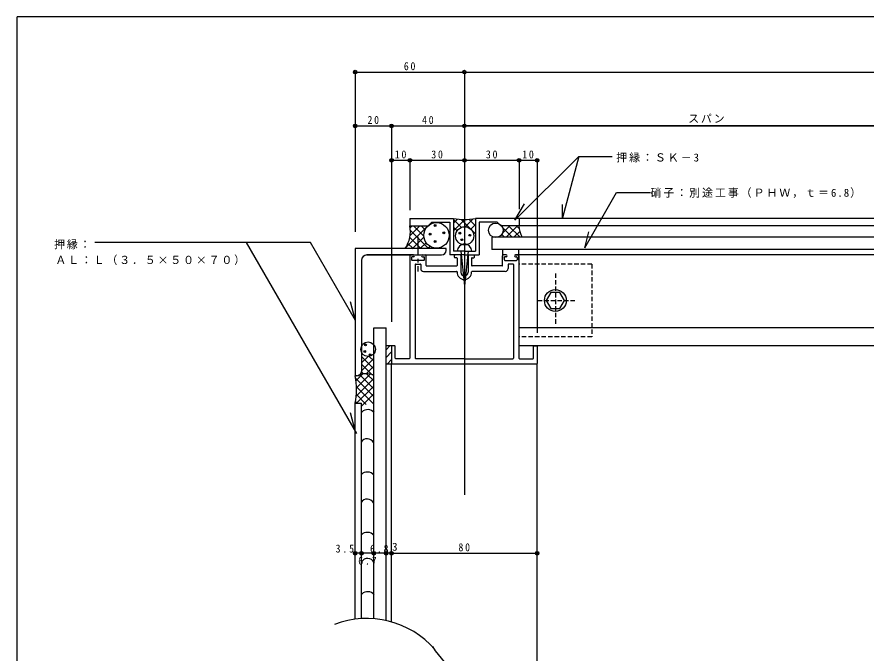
# Model space of a CAD drawing. Units: millimetres at full size, sheet at 1:2. Extents: x -5557 to 568, y -5180 to 402.
# Drawn here: x -550 to -82.9, y 52.4 to 402 of the extents above; entities that cross this region are included whole.
import ezdxf
from ezdxf.enums import TextEntityAlignment as Align

# ---------------------------------------------------------------- set-up
doc = ezdxf.new("R2010")
doc.units = ezdxf.units.MM
doc.header["$LTSCALE"] = 2
doc.header["$PDMODE"] = 32
doc.header["$PDSIZE"] = 1
doc.linetypes.add('CHAIN1', pattern=[8, 5, -1, 1, -1])
doc.linetypes.add('DASHED1', pattern=[1.8, 1.2, -0.6])
doc.layers.add('0-0', color=134, linetype='Continuous')
doc.layers.add('1-0', color=5, linetype='Continuous')
doc.styles.add('ＭＳ ゴシック', font='')
doc.styles.get('ＭＳ ゴシック').set_extended_font_data('MS Gothic')

msp = doc.modelspace()

# ---------------------------------------------------------------- linework, layer by layer
at = {"layer": '0-0'}
for p, q in [((568, 402), (-550, 402)), ((-550, 402), (-550, -396))]:
    msp.add_line(p, q, dxfattribs=at)
at = {"layer": '1-0', "color": 4}
for p, q in [((-364.192, 371.713), (-304.181, 371.713)), ((-364.192, 371.713), (-364.192, 283.874)), ((-304.181, 371.713), (153.725, 371.713)), ((-304.181, 371.713), (-304.181, 326.594)), ((-304.181, 371.713), (-304.181, 310.258)), ((-304.175, 359.282), (-304.175, 139.395)), ((-364.192, 342.152), (-344.181, 342.152)), ((-364.192, 342.152), (-364.192, 310.258)), ((-344.181, 342.152), (-304.181, 342.152)), ((-344.181, 342.152), (-344.181, 310.258)), ((-344.181, 342.152), (-344.181, 234.402)), ((-304.181, 342.152), (-4.181, 342.152)), ((-304.181, 342.152), (-304.181, 319.593)), ((-304.181, 342.152), (-304.181, 310.258)), ((-344.181, 323.213), (-334.105, 323.213)), ((-344.181, 323.213), (-344.181, 307.12)), ((-334.105, 323.213), (-304.105, 323.213)), ((-334.105, 323.213), (-334.105, 295.835)), ((-304.105, 323.213), (-304.105, 307.12)), ((-304.105, 323.213), (-274.105, 323.213)), ((-274.105, 323.213), (-264.175, 323.213)), ((-274.105, 323.213), (-274.105, 296.305)), ((-264.175, 323.213), (-264.175, 228.385)), ((-364.186, 107.267), (-364.186, 135.941)), ((-360.686, 107.267), (-360.686, 135.941)), ((-353.986, 107.267), (-353.986, 135.941)), ((-347.186, 107.267), (-347.186, 135.941)), ((-344.186, 107.267), (-344.186, 135.941)), ((-344.186, 107.267), (-344.186, 135.941)), ((-264.186, 107.267), (-264.186, 135.941)), ((-360.686, 107.267), (-364.186, 107.267)), ((-353.986, 107.267), (-360.686, 107.267)), ((-347.186, 107.267), (-353.986, 107.267)), ((-344.186, 107.267), (-347.186, 107.267)), ((-344.186, 107.267), (-264.186, 107.267))]:
    msp.add_line(p, q, dxfattribs=at)
at = {"layer": '1-0', "color": 7}
for p, q in [((-241.287, 325.367), (-222.884, 325.367)), ((-276.422, 290.231), (-271.205, 299.267)), ((-307.925, 290.932), (-310.105, 288.751)), ((-303.9, 290.714), (-310.105, 284.509)), ((-310.105, 290.646), (-305.814, 286.354)), ((-305.983, 290.766), (-298.105, 282.888)), ((-299.313, 291.058), (-303.701, 286.671)), ((-301.769, 290.795), (-298.105, 287.131)), ((-324.329, 287.256), (-336.264, 275.32)), ((-328.571, 287.256), (-334.004, 281.824)), ((-332.814, 287.256), (-333.942, 286.128)), ((-332.171, 287.256), (-326.486, 281.57)), ((-327.929, 287.256), (-325.764, 285.091)), ((-310.105, 286.403), (-308.179, 284.477)), ((-298.105, 288.023), (-300.711, 285.418)), ((-283.329, 286.457), (-277.849, 280.977)), ((-279.173, 287.256), (-283.293, 283.136)), ((-274.931, 287.256), (-281.21, 280.977)), ((-279.886, 287.256), (-273.606, 280.977)), ((-275.643, 287.256), (-274.127, 285.74)), ((-334.182, 280.781), (-328.077, 274.677)), ((-333.843, 284.684), (-323.835, 274.677)), ((-326.418, 280.924), (-332.824, 274.518)), ((-283.634, 282.519), (-282.092, 280.977)), ((-282.985, 281.87), (-282.092, 280.977)), ((-273.79, 284.154), (-276.967, 280.977)), ((-238.078, 275.038), (-235.709, 283.877)), ((-388.651, 278.004), (-507.215, 278.004)), ((-363.241, 173.026), (-423.85, 278.004)), ((-363.964, 235.246), (-388.651, 278.004)), ((-335.182, 277.538), (-332.32, 274.677)), ((-325.194, 277.905), (-328.423, 274.677)), ((-322.964, 275.892), (-324.18, 274.677)), ((-364.186, 235.63), (-366.801, 245.39)), ((-345.138, 221.177), (-347.186, 219.128)), ((-359.914, 216.846), (-360.686, 216.075)), ((-360.686, 215.389), (-353.986, 208.689)), ((-357.134, 215.384), (-360.686, 211.832)), ((-356.48, 215.425), (-353.986, 212.932)), ((-344.186, 217.886), (-347.186, 214.886)), ((-353.986, 214.289), (-360.686, 207.589)), ((-360.686, 211.146), (-354.933, 205.393)), ((-344.175, 213.654), (-346.653, 211.177)), ((-360.158, 205.666), (-363.717, 202.106)), ((-355.908, 205.673), (-363.38, 198.2)), ((-360.686, 206.904), (-359.602, 205.82)), ((-353.986, 210.047), (-358.105, 205.928)), ((-357.972, 205.927), (-353.986, 201.94)), ((-353.986, 205.804), (-354.541, 205.25)), ((-363.814, 203.283), (-353.986, 193.455)), ((-353.986, 203.352), (-363.529, 193.809)), ((-361.563, 205.275), (-353.986, 197.698)), ((-353.986, 199.109), (-363.419, 189.677)), ((-363.395, 198.622), (-353.986, 189.212)), ((-363.472, 194.456), (-358.065, 189.049)), ((-353.986, 194.867), (-360.686, 188.167)), ((-363.973, 190.714), (-362.935, 189.677)), ((-364.186, 174.663), (-366.807, 184.446))]:
    msp.add_line(p, q, dxfattribs=at)
at = {"layer": '1-0'}
for p, q in [((-298.105, 291.256), (-298.105, 273.256)), ((-97.499, 291.256), (-298.105, 291.256)), ((-274.105, 291.256), (-274.105, 287.256)), ((-24.774, 291.256), (-128.219, 291.256)), ((-312.105, 289.256), (-312.105, 271.256)), ((-296.105, 289.256), (-296.105, 271.256)), ((-116.953, 287.256), (-284.105, 287.256)), ((-28.703, 287.256), (-127.864, 287.256)), ((-115.808, 280.977), (-288.991, 280.977)), ((-67.633, 280.977), (-127.955, 280.977)), ((-364.186, 274.677), (-364.186, 204.677)), ((-314.186, 274.677), (-364.186, 274.677)), ((-357.686, 271.177), (-316.686, 271.177)), ((-332.175, 271.177), (-357.686, 271.177)), ((-327.175, 271.177), (-325.675, 271.177)), ((-314.186, 273.677), (-314.186, 274.677)), ((-304.105, 271.256), (-312.105, 271.256)), ((-304.105, 273.256), (-310.105, 273.256)), ((-306.475, 271.177), (-309.375, 271.177)), ((-304.105, 273.256), (-308.805, 273.256)), ((-306.105, 273.256), (-304.105, 254.256)), ((-304.105, 273.256), (-298.105, 273.256)), ((-304.105, 273.256), (-299.405, 273.256)), ((-302.105, 273.256), (-304.105, 254.256)), ((-304.105, 271.256), (-296.105, 271.256)), ((-301.875, 271.177), (-298.975, 271.177)), ((-283.105, 269.516), (-283.105, 274.177)), ((-281.175, 271.177), (-282.675, 271.177)), ((-276.175, 271.177), (-274.675, 271.177)), ((-113.52, 271.177), (-276.175, 271.177)), ((-274.181, 268.28), (-274.181, 274.177)), ((-69.744, 271.177), (-129.709, 271.177)), ((-70.166, 274.177), (-128.956, 274.177)), ((-360.686, 268.177), (-360.686, 207.177)), ((-334.175, 270.677), (-334.175, 214.477)), ((-333.175, 269.877), (-333.175, 268.477)), ((-332.175, 270.177), (-332.875, 270.177)), ((-326.475, 268.177), (-332.875, 268.177)), ((-327.175, 270.177), (-326.475, 270.177)), ((-326.175, 268.477), (-326.175, 269.877)), ((-325.175, 265.477), (-325.175, 270.677)), ((-309.675, 269.977), (-309.675, 270.877)), ((-308.475, 269.677), (-309.375, 269.677)), ((-308.175, 269.377), (-308.175, 265.477)), ((-306.175, 270.877), (-306.175, 261.677)), ((-302.175, 270.877), (-302.175, 261.677)), ((-300.175, 269.377), (-300.175, 265.477)), ((-299.875, 269.677), (-298.975, 269.677)), ((-298.675, 269.977), (-298.675, 270.877)), ((-283.175, 265.477), (-283.175, 270.677)), ((-282.175, 268.477), (-282.175, 269.877)), ((-281.175, 270.177), (-281.875, 270.177)), ((-281.875, 268.177), (-275.475, 268.177)), ((-276.175, 270.177), (-275.475, 270.177)), ((-275.175, 269.877), (-275.175, 268.477)), ((-274.175, 270.677), (-274.175, 214.477)), ((-331.175, 265.877), (-331.175, 214.477)), ((-330.875, 266.177), (-328.475, 266.177)), ((-328.175, 265.877), (-328.175, 263.677)), ((-326.675, 262.177), (-308.47, 262.177)), ((-324.875, 265.177), (-308.475, 265.177)), ((-281.675, 262.177), (-299.88, 262.177)), ((-283.475, 265.177), (-299.875, 265.177)), ((-280.175, 265.877), (-280.175, 263.677)), ((-277.475, 266.177), (-279.875, 266.177)), ((-277.175, 265.877), (-277.175, 214.477)), ((-353.986, 231.177), (-347.186, 231.177)), ((-353.986, 71.195), (-353.986, 231.177)), ((-347.186, 70.186), (-347.186, 231.177)), ((-126.107, 231.177), (-274.175, 231.177)), ((-67.211, 231.177), (-152.535, 231.177)), ((-343.875, 221.177), (-347.186, 221.177)), ((-344.175, 220.877), (-344.175, 211.477)), ((-342.475, 221.177), (-343.875, 221.177)), ((-342.175, 214.477), (-342.175, 220.877)), ((-121.53, 221.177), (-274.175, 221.177)), ((-266.175, 214.477), (-266.175, 220.877)), ((-265.875, 221.177), (-264.475, 221.177)), ((-264.175, 220.877), (-264.175, 211.477)), ((-67.633, 221.177), (-154.287, 221.177)), ((-343.875, 211.177), (-347.186, 211.177)), ((-344.186, 69.429), (-344.186, 211.477)), ((-264.475, 211.177), (-343.875, 211.177)), ((-334.475, 214.177), (-341.875, 214.177)), ((-304.175, 214.177), (-330.875, 214.177)), ((-304.175, 214.177), (-277.475, 214.177)), ((-273.875, 214.177), (-266.475, 214.177)), ((-264.186, 34.173), (-264.186, 211.177)), ((-363.186, 204.677), (-364.186, 204.677)), ((-364.186, 189.677), (-360.686, 189.677)), ((-364.186, 70.953), (-364.186, 189.677)), ((-360.686, 71.272), (-360.686, 189.677))]:
    msp.add_line(p, q, dxfattribs=at)
at = {"layer": '1-0', "linetype": 'CHAIN1'}
msp.add_line((-329.675, 281.098), (-329.675, 262.133), dxfattribs=at)
at = {"layer": '1-0', "linetype": 'DASHED1'}
for p, q in [((-234.175, 266.177), (-274.175, 266.177)), ((-234.175, 266.177), (-234.175, 226.177)), ((-254.175, 261.024), (-254.175, 233.412)), ((-263.792, 246.177), (-243.405, 246.177)), ((-234.175, 226.177), (-274.175, 226.177))]:
    msp.add_line(p, q, dxfattribs=at)
at = {"layer": '1-0', "color": 4}
for points in [[(-344.181, 342.152), (-4.181, 342.152), (-4.181, 310.258)], [(-4.181, 342.152), (153.725, 342.152), (-304.181, 342.152)]]:
    msp.add_lwpolyline(points, dxfattribs=at)
at = {"layer": '1-0', "color": 7}
for points in [[(-276.422, 290.231), (-241.287, 325.367), (-250.318, 291.662), (-250.318, 298.913)], [(-238.078, 275.038), (-220.515, 305.457), (-201.903, 305.457)]]:
    msp.add_lwpolyline(points, dxfattribs=at)
at = {"layer": '1-0'}
for points in [[(-334.105, 291.256), (-310.105, 291.256), (-310.105, 273.256)], [(-334.105, 291.256), (-334.105, 287.256), (-324.105, 287.256), (-322.105, 289.256), (-312.105, 289.256)], [(-284.105, 287.256), (-286.105, 289.256), (-296.105, 289.256)], [(-288.991, 280.977), (-289.175, 280.977), (-289.175, 274.177)], [(-116.953, 274.177), (-238.801, 274.177), (-289.175, 274.177)]]:
    msp.add_lwpolyline(points, dxfattribs=at)
at = {"layer": '1-0', "color": 7}
msp.add_lwpolyline([(-256.675, 241.846), (-251.675, 241.846), (-249.175, 246.177), (-251.675, 250.507), (-256.675, 250.507), (-259.175, 246.177)], close=True, dxfattribs=at)
at = {"layer": '1-0'}
for centre in [(-364.192, 371.713), (-304.181, 371.713), (-364.192, 342.152), (-344.181, 342.152), (-304.181, 342.152), (-344.181, 323.213), (-334.105, 323.213), (-304.105, 323.213), (-274.105, 323.213), (-264.175, 323.213), (-364.186, 107.267), (-360.686, 107.267), (-353.986, 107.267), (-347.186, 107.267), (-344.186, 107.267), (-264.186, 107.267)]:
    msp.add_circle(centre, 1, dxfattribs=at)
at = {"layer": '1-0', "color": 7}
for centre, radius in [((-319.497, 281.973), 7), ((-304.033, 281.682), 5), ((-286.95, 284.756), 4), ((-254.175, 246.177), 6), ((-357.06, 219.383), 4)]:
    msp.add_circle(centre, radius, dxfattribs=at)
at = {"layer": '1-0'}
for centre, radius, start, end in [((-304.105, 324.154), 33.441, 259.66389, 280.33611), ((-351.104, 284.22), 17.267, 326.45778, 10.1255), ((-262.374, 287.413), 11.871, 180.76031, 212.41715), ((-304.105, 273.256), 4, 90, 180), ((-304.105, 273.256), 4, 0, 90), ((-357.686, 268.177), 3, 90, 180), ((-333.675, 270.677), 0.5, 90, 180), ((-332.175, 270.677), 0.5, 0, 90), ((-327.175, 270.677), 0.5, 90, 180), ((-325.675, 270.677), 0.5, 0, 90), ((-316.686, 273.677), 2.5, 270, 0), ((-309.375, 270.877), 0.3, 90, 180), ((-306.475, 270.877), 0.3, 0, 90), ((-301.875, 270.877), 0.3, 90, 180), ((-298.975, 270.877), 0.3, 0, 90), ((-282.675, 270.677), 0.5, 90, 180), ((-281.175, 270.677), 0.5, 0, 90), ((-276.175, 270.677), 0.5, 90, 180), ((-274.675, 270.677), 0.5, 0, 90), ((-332.875, 269.877), 0.3, 90, 180), ((-332.875, 268.477), 0.3, 180, 270), ((-332.175, 270.677), 0.5, 270, 0), ((-327.175, 270.677), 0.5, 180, 270), ((-326.475, 269.877), 0.3, 0, 90), ((-326.475, 268.477), 0.3, 270, 0), ((-309.375, 269.977), 0.3, 180, 270), ((-308.475, 269.377), 0.3, 0, 90), ((-299.875, 269.377), 0.3, 90, 180), ((-298.975, 269.977), 0.3, 270, 0), ((-281.875, 269.877), 0.3, 90, 180), ((-281.875, 268.477), 0.3, 180, 270), ((-281.175, 270.677), 0.5, 270, 0), ((-276.175, 270.677), 0.5, 180, 270), ((-275.475, 269.877), 0.3, 0, 90), ((-275.475, 268.477), 0.3, 270, 0), ((-330.875, 265.877), 0.3, 90, 180), ((-328.475, 265.877), 0.3, 0, 90), ((-326.675, 263.677), 1.5, 180, 270), ((-324.875, 265.477), 0.3, 180, 270), ((-308.475, 265.477), 0.3, 270, 0), ((-308.47, 261.877), 0.3, 357.33411, 90), ((-304.175, 261.677), 4, 177.33411, 270), ((-304.175, 261.677), 2, 180, 270), ((-304.175, 261.677), 4, 270, 2.66588), ((-304.175, 261.677), 2, 270, 0), ((-299.88, 261.877), 0.3, 90, 182.66588), ((-299.875, 265.477), 0.3, 180, 270), ((-283.475, 265.477), 0.3, 270, 0), ((-281.675, 263.677), 1.5, 270, 0), ((-279.875, 265.877), 0.3, 90, 180), ((-277.475, 265.877), 0.3, 0, 90), ((-343.875, 220.877), 0.3, 90, 180), ((-342.475, 220.877), 0.3, 0, 90), ((-265.875, 220.877), 0.3, 90, 180), ((-264.475, 220.877), 0.3, 0, 90), ((-343.875, 211.477), 0.3, 180, 270), ((-341.875, 214.477), 0.3, 180, 270), ((-334.475, 214.477), 0.3, 270, 0), ((-330.875, 214.477), 0.3, 180, 270), ((-277.475, 214.477), 0.3, 270, 0), ((-273.875, 214.477), 0.3, 180, 270), ((-266.475, 214.477), 0.3, 270, 0), ((-264.475, 211.477), 0.3, 270, 0), ((-363.186, 207.177), 2.5, 270, 0), ((-358.142, 196.034), 9.894, 64.67907, 118.22137), ((-398.033, 197.177), 34.668, 347.50603, 12.49397)]:
    msp.add_arc(centre, radius, start, end, dxfattribs=at)
at = {"layer": '1-0', "color": 7}
for centre, radius, start, end in [((-357.306, 181.569), 4.612, 39.85064, 134.42455), ((-357.603, 166.246), 3.909, 28.06234, 148.11935), ((-357.527, 147.277), 4.612, 39.85064, 134.42455), ((-357.603, 133.081), 3.909, 28.06234, 148.11935), ((-357.527, 114.113), 4.612, 39.85064, 134.42455), ((-357.328, 100.472), 3.909, 28.06234, 148.11935), ((-357.252, 81.504), 4.612, 39.85064, 134.42455), ((-357.907, 21.349), 50, 41.30993, 110.64728), ((-278.94, 81.947), 50, 211.39718, 307.46341)]:
    msp.add_arc(centre, radius, start, end, dxfattribs=at)
at = {"layer": '1-0', "color": 4}
for p in [(-364.192, 371.713), (-304.181, 371.713), (-364.192, 342.152), (-344.181, 342.152), (-304.181, 342.152), (-344.181, 323.213), (-334.105, 323.213), (-304.105, 323.213), (-274.105, 323.213), (-264.175, 323.213), (-364.186, 107.267), (-360.686, 107.267), (-353.986, 107.267), (-347.186, 107.267), (-344.186, 107.267), (-264.186, 107.267)]:
    msp.add_point(p, dxfattribs=at)
at = {"layer": '1-0', "color": 7}
for p in [(-320.272, 287.388), (-323.033, 282.656), (-315.461, 283.365), (-306.627, 283.208), (-301.185, 282.025), (-320.272, 278.554), (-305.602, 279.579), (-358.446, 221.724), (-358.951, 218.091), (-355.923, 216.325)]:
    msp.add_point(p, dxfattribs=at)

# ---------------------------------------------------------------- texts
at = {"layer": '1-0', "color": 7, "style": 'ＭＳ ゴシック'}
msp.add_text('3', height=4.399, dxfattribs=at).set_placement((-343.891, 107.292), align=Align.BOTTOM_LEFT)
at = {"layer": '1-0', "color": 7, "char_height": 4.399, "attachment_point": 7, "style": 'ＭＳ ゴシック'}
for s, insert in [('\\T1.36;\\W0.9;60', (-337.436, 372.713)), ('\\T1.36;\\W0.9;20', (-357.436, 343.152)), ('\\T1.36;\\W0.9;40', (-327.431, 343.152)), ('\\T1.17;スパン', (-181.229, 343.772)), ('\\T1.36;\\W0.9;10', (-342.393, 324.213)), ('\\T1.36;\\W0.9;30', (-322.355, 324.213)), ('\\T1.36;\\W0.9;30', (-292.355, 324.213)), ('\\T1.36;\\W0.9;10', (-272.39, 324.213)), ('\\T1.18;押縁：ＳＫ－3', (-220.714, 322.065)), ('\\T1.18;硝子：別途工事（ＰＨＷ，ｔ＝6.8）', (-201.903, 302.53)), ('\\T1.17;押縁：', (-529.643, 274.314)), ('\\T1.17;ＡＬ：Ｌ（３．５×５０×７０）', (-528.919, 265.633)), ('\\T1.36;\\W0.9;80', (-307.436, 108.267)), ('\\T1.38;\\W0.9;3.5', (-374.928, 107.536)), ('\\T1.38;\\W0.9;6.8', (-355.997, 107.455)), ('\\T1.38;\\W0.9;6.7', (-362.497, 100.874))]:
    msp.add_mtext(s, dxfattribs=dict(at, insert=insert))

doc.saveas('drawing.dxf')
